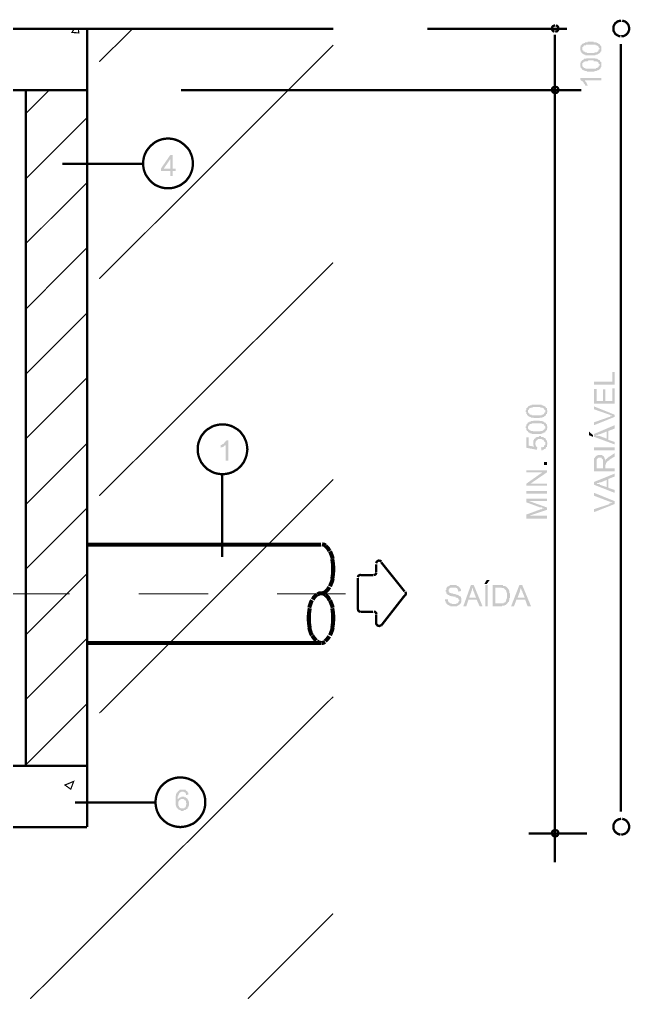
# Model space of a CAD drawing. Header units: millimetres. Extents: x 3240 to 3412, y 1366 to 1426.
# Drawn here: x 3355.95 to 3360.37, y 1372.16 to 1379.26 of the extents above; entities that cross this region are included whole.
import ezdxf

# ---------------------------------------------------------------- set-up
doc = ezdxf.new("R2010")
doc.units = ezdxf.units.MM
doc.layers.add('H', color=7, linetype='Continuous')
doc.layers.add('P', color=7, linetype='Continuous')

msp = doc.modelspace()

# ---------------------------------------------------------------- hatches: boundary and pattern name
at = {"layer": 'H', "linetype": 'Continuous'}
for points in [[(3360.0459, 1378.9989), (3360.0459, 1379.0042), (3360.0336, 1379.0042), (3360.0336, 1379.0077), (3360.0301, 1379.0077), (3360.016, 1379.02), (3360.016, 1379.0253), (3360.0248, 1379.0341), (3360.0301, 1379.0341), (3360.0301, 1379.0288), (3360.0336, 1379.0288), (3360.0336, 1379.0253), (3360.0424, 1379.0253), (3360.0424, 1379.02), (3360.0548, 1379.02), (3360.0583, 1379.0165), (3360.1094, 1379.0165), (3360.1147, 1379.02), (3360.1306, 1379.02), (3360.1306, 1379.0253), (3360.1359, 1379.0253), (3360.1394, 1379.0288), (3360.1394, 1379.0341), (3360.143, 1379.0341), (3360.143, 1379.0412), (3360.1483, 1379.0412), (3360.1483, 1379.05), (3360.143, 1379.0553), (3360.143, 1379.0588), (3360.1359, 1379.0677), (3360.1306, 1379.0677), (3360.1306, 1379.0712), (3360.1218, 1379.0712), (3360.1183, 1379.0765), (3360.0512, 1379.0765), (3360.0512, 1379.0712), (3360.0371, 1379.0712), (3360.0371, 1379.0677), (3360.0336, 1379.0677), (3360.0301, 1379.0624), (3360.0301, 1379.0588), (3360.0248, 1379.0588), (3360.0248, 1379.0341), (3360.016, 1379.0253), (3360.0124, 1379.0253), (3360.0124, 1379.0341), (3360.0089, 1379.0341), (3360.0089, 1379.0588), (3360.0124, 1379.0624), (3360.0124, 1379.0712), (3360.016, 1379.0712), (3360.016, 1379.0765), (3360.0213, 1379.0765), (3360.0213, 1379.08), (3360.0248, 1379.08), (3360.0248, 1379.0835), (3360.0336, 1379.0835), (3360.0336, 1379.0888), (3360.0424, 1379.0888), (3360.0424, 1379.0923), (3360.0636, 1379.0923), (3360.0636, 1379.0976), (3360.1059, 1379.0976), (3360.1059, 1379.0923), (3360.1271, 1379.0923), (3360.1271, 1379.0888), (3360.1359, 1379.0888), (3360.1394, 1379.0835), (3360.143, 1379.0835), (3360.143, 1379.08), (3360.1483, 1379.08), (3360.1483, 1379.0765), (3360.1518, 1379.0765), (3360.1518, 1379.0712), (3360.1571, 1379.0712), (3360.1571, 1379.0677), (3360.1606, 1379.0624), (3360.1606, 1379.0288), (3360.1571, 1379.0288), (3360.1571, 1379.02), (3360.1518, 1379.02), (3360.1518, 1379.0165), (3360.1483, 1379.0165), (3360.1483, 1379.013), (3360.143, 1379.013), (3360.143, 1379.0077), (3360.1359, 1379.0077), (3360.1359, 1379.0042), (3360.1218, 1379.0042), (3360.1183, 1378.9989), (3360.0459, 1378.9989)], [(3360.0583, 1378.8807), (3360.0548, 1378.886), (3360.0424, 1378.886), (3360.0371, 1378.8895), (3360.0336, 1378.8895), (3360.0301, 1378.893), (3360.0248, 1378.893), (3360.0248, 1378.8983), (3360.0213, 1378.8983), (3360.0213, 1378.9018), (3360.0301, 1378.9107), (3360.0336, 1378.9107), (3360.0371, 1378.9071), (3360.0459, 1378.9071), (3360.0459, 1378.9018), (3360.1218, 1378.9018), (3360.1218, 1378.9071), (3360.1306, 1378.9071), (3360.1359, 1378.9107), (3360.1394, 1378.9107), (3360.1394, 1378.9142), (3360.143, 1378.9142), (3360.143, 1378.923), (3360.1483, 1378.923), (3360.1483, 1378.9354), (3360.143, 1378.9354), (3360.143, 1378.9442), (3360.1394, 1378.9442), (3360.1394, 1378.9495), (3360.1359, 1378.9495), (3360.1359, 1378.953), (3360.1271, 1378.953), (3360.1271, 1378.9565), (3360.1059, 1378.9565), (3360.1059, 1378.9618), (3360.0671, 1378.9618), (3360.0636, 1378.9565), (3360.0424, 1378.9565), (3360.0424, 1378.953), (3360.0336, 1378.953), (3360.0336, 1378.9495), (3360.0301, 1378.9495), (3360.0301, 1378.9442), (3360.0248, 1378.9442), (3360.0248, 1378.9195), (3360.0301, 1378.9142), (3360.0301, 1378.9107), (3360.0213, 1378.9018), (3360.016, 1378.9018), (3360.016, 1378.9071), (3360.0124, 1378.9071), (3360.0124, 1378.9142), (3360.0089, 1378.9195), (3360.0089, 1378.9442), (3360.0124, 1378.9442), (3360.0124, 1378.953), (3360.016, 1378.953), (3360.016, 1378.9565), (3360.0248, 1378.9653), (3360.0301, 1378.9653), (3360.0301, 1378.9706), (3360.0371, 1378.9706), (3360.0371, 1378.9742), (3360.0512, 1378.9742), (3360.0548, 1378.9777), (3360.1183, 1378.9777), (3360.1183, 1378.9742), (3360.1306, 1378.9742), (3360.1359, 1378.9706), (3360.1394, 1378.9706), (3360.1394, 1378.9653), (3360.1483, 1378.9653), (3360.1483, 1378.9618), (3360.1518, 1378.9618), (3360.1518, 1378.9565), (3360.1571, 1378.953), (3360.1571, 1378.9495), (3360.1606, 1378.9495), (3360.1606, 1378.9142), (3360.1571, 1378.9107), (3360.1571, 1378.9071), (3360.143, 1378.893), (3360.1394, 1378.893), (3360.1394, 1378.8895), (3360.1306, 1378.8895), (3360.1271, 1378.886), (3360.1147, 1378.886), (3360.1094, 1378.8807), (3360.0583, 1378.8807)], [(3360.0459, 1378.7801), (3360.0424, 1378.7837), (3360.0424, 1378.7872), (3360.0371, 1378.7925), (3360.0371, 1378.796), (3360.0336, 1378.796), (3360.0336, 1378.8013), (3360.0213, 1378.8137), (3360.016, 1378.8137), (3360.016, 1378.8172), (3360.0124, 1378.8172), (3360.0124, 1378.8225), (3360.0089, 1378.8225), (3360.0089, 1378.8348), (3360.1606, 1378.8348), (3360.1606, 1378.8172), (3360.0424, 1378.8172), (3360.0424, 1378.8137), (3360.0459, 1378.8137), (3360.0459, 1378.8084), (3360.0548, 1378.8013), (3360.0548, 1378.7925), (3360.0583, 1378.7925), (3360.0583, 1378.7872), (3360.0636, 1378.7837), (3360.0636, 1378.7801), (3360.0459, 1378.7801)], [(3357.0403, 1378.124), (3357.0403, 1378.161), (3357.0403, 1378.1787), (3357.0403, 1378.2457), (3356.9944, 1378.1787), (3357.0403, 1378.1787), (3357.0403, 1378.161), (3356.9733, 1378.161), (3356.9733, 1378.1787), (3357.0403, 1378.2757), (3357.0579, 1378.2757), (3357.0579, 1378.1787), (3357.0791, 1378.1787), (3357.0791, 1378.161), (3357.0579, 1378.161), (3357.0579, 1378.124), (3357.0403, 1378.124)], [(3360.1094, 1376.6123), (3360.1094, 1376.6335), (3360.2417, 1376.6335), (3360.2417, 1376.7058), (3360.2576, 1376.7058), (3360.2576, 1376.6123), (3360.1094, 1376.6123)], [(3360.1094, 1376.4765), (3360.1094, 1376.5823), (3360.1271, 1376.5823), (3360.1271, 1376.4941), (3360.1729, 1376.4941), (3360.1729, 1376.5788), (3360.1906, 1376.5788), (3360.1906, 1376.4941), (3360.2417, 1376.4941), (3360.2417, 1376.5859), (3360.2576, 1376.5859), (3360.2576, 1376.4765), (3360.1094, 1376.4765)], [(3359.6738, 1376.3707), (3359.6702, 1376.3742), (3359.6526, 1376.3742), (3359.6491, 1376.3795), (3359.6403, 1376.3795), (3359.6403, 1376.383), (3359.635, 1376.383), (3359.6279, 1376.3918), (3359.6226, 1376.3918), (3359.6226, 1376.4007), (3359.6314, 1376.4095), (3359.635, 1376.4095), (3359.635, 1376.4042), (3359.6403, 1376.4042), (3359.6403, 1376.4007), (3359.6438, 1376.4007), (3359.6438, 1376.3954), (3359.6561, 1376.3954), (3359.6561, 1376.3918), (3359.7284, 1376.3918), (3359.7284, 1376.3954), (3359.7408, 1376.3954), (3359.7408, 1376.4007), (3359.7461, 1376.4007), (3359.7461, 1376.4042), (3359.7496, 1376.4042), (3359.7496, 1376.4095), (3359.7549, 1376.413), (3359.7549, 1376.4306), (3359.7496, 1376.4306), (3359.7496, 1376.4377), (3359.7461, 1376.4377), (3359.7408, 1376.443), (3359.7373, 1376.443), (3359.7373, 1376.4465), (3359.7196, 1376.4465), (3359.7196, 1376.4518), (3359.6649, 1376.4518), (3359.6649, 1376.4465), (3359.6491, 1376.4465), (3359.6491, 1376.443), (3359.6403, 1376.443), (3359.6403, 1376.4377), (3359.635, 1376.4342), (3359.635, 1376.4306), (3359.6314, 1376.4306), (3359.6314, 1376.4095), (3359.6226, 1376.4007), (3359.6191, 1376.4007), (3359.6191, 1376.413), (3359.6138, 1376.4165), (3359.6138, 1376.4253), (3359.6191, 1376.4306), (3359.6191, 1376.443), (3359.6226, 1376.443), (3359.6226, 1376.4465), (3359.6279, 1376.4465), (3359.6279, 1376.4518), (3359.6314, 1376.4518), (3359.6314, 1376.4553), (3359.635, 1376.4553), (3359.635, 1376.4589), (3359.6438, 1376.4589), (3359.6438, 1376.4642), (3359.6561, 1376.4642), (3359.6561, 1376.4677), (3359.7284, 1376.4677), (3359.7284, 1376.4642), (3359.7408, 1376.4642), (3359.7408, 1376.4589), (3359.7496, 1376.4589), (3359.7496, 1376.4553), (3359.7549, 1376.4553), (3359.7549, 1376.4518), (3359.7584, 1376.4518), (3359.7584, 1376.4465), (3359.762, 1376.4465), (3359.762, 1376.443), (3359.7673, 1376.443), (3359.7673, 1376.4306), (3359.7708, 1376.4253), (3359.7708, 1376.413), (3359.7673, 1376.413), (3359.7673, 1376.4007), (3359.762, 1376.4007), (3359.762, 1376.3918), (3359.7584, 1376.3918), (3359.7584, 1376.3883), (3359.7549, 1376.3883), (3359.7496, 1376.383), (3359.7461, 1376.383), (3359.7461, 1376.3795), (3359.7373, 1376.3795), (3359.7337, 1376.3742), (3359.7161, 1376.3742), (3359.7126, 1376.3707), (3359.6738, 1376.3707)], [(3360.1094, 1376.3195), (3360.1094, 1376.3407), (3360.2206, 1376.3795), (3360.2241, 1376.3795), (3360.2241, 1376.383), (3360.2329, 1376.383), (3360.2364, 1376.3883), (3360.2329, 1376.3918), (3360.2241, 1376.3918), (3360.2241, 1376.3954), (3360.2206, 1376.3954), (3360.1094, 1376.4342), (3360.1094, 1376.4553), (3360.2576, 1376.3954), (3360.2576, 1376.3795), (3360.1094, 1376.3195)], [(3359.6561, 1376.256), (3359.6561, 1376.2613), (3359.6438, 1376.2613), (3359.6438, 1376.2648), (3359.6403, 1376.2648), (3359.635, 1376.2684), (3359.6314, 1376.2684), (3359.6314, 1376.2737), (3359.6279, 1376.2737), (3359.6279, 1376.2772), (3359.635, 1376.286), (3359.6403, 1376.286), (3359.6438, 1376.2825), (3359.6491, 1376.2825), (3359.6491, 1376.2772), (3359.6649, 1376.2772), (3359.6702, 1376.2737), (3359.7196, 1376.2737), (3359.7196, 1376.2772), (3359.7373, 1376.2772), (3359.7373, 1376.2825), (3359.7408, 1376.2825), (3359.7496, 1376.2895), (3359.7496, 1376.2948), (3359.7549, 1376.2948), (3359.7549, 1376.3107), (3359.7496, 1376.316), (3359.7496, 1376.3195), (3359.7461, 1376.3195), (3359.7461, 1376.3248), (3359.7408, 1376.3248), (3359.7408, 1376.3283), (3359.7337, 1376.3283), (3359.7284, 1376.3319), (3359.6561, 1376.3319), (3359.6561, 1376.3283), (3359.6438, 1376.3283), (3359.6438, 1376.3248), (3359.6403, 1376.3248), (3359.6403, 1376.3195), (3359.635, 1376.3195), (3359.635, 1376.316), (3359.6314, 1376.3107), (3359.6314, 1376.2948), (3359.635, 1376.2895), (3359.635, 1376.286), (3359.6279, 1376.2772), (3359.6226, 1376.2772), (3359.6226, 1376.2825), (3359.6191, 1376.2825), (3359.6191, 1376.2983), (3359.6138, 1376.2983), (3359.6138, 1376.3107), (3359.6191, 1376.3107), (3359.6191, 1376.3248), (3359.6226, 1376.3248), (3359.6226, 1376.3283), (3359.6279, 1376.3319), (3359.6279, 1376.3372), (3359.6314, 1376.3372), (3359.6314, 1376.3407), (3359.6403, 1376.3407), (3359.6403, 1376.346), (3359.6491, 1376.346), (3359.6526, 1376.3495), (3359.6702, 1376.3495), (3359.6702, 1376.353), (3359.7161, 1376.353), (3359.7161, 1376.3495), (3359.7373, 1376.3495), (3359.7373, 1376.346), (3359.7461, 1376.346), (3359.7461, 1376.3407), (3359.7496, 1376.3407), (3359.7549, 1376.3372), (3359.7584, 1376.3372), (3359.7584, 1376.3319), (3359.762, 1376.3319), (3359.762, 1376.3283), (3359.7673, 1376.3248), (3359.7673, 1376.3107), (3359.7708, 1376.3107), (3359.7708, 1376.2983), (3359.7673, 1376.2948), (3359.7673, 1376.2825), (3359.762, 1376.2825), (3359.762, 1376.2772), (3359.7584, 1376.2772), (3359.7584, 1376.2737), (3359.7549, 1376.2737), (3359.7549, 1376.2684), (3359.7496, 1376.2684), (3359.7496, 1376.2648), (3359.7408, 1376.2648), (3359.7408, 1376.2613), (3359.7284, 1376.2613), (3359.7284, 1376.256), (3359.6561, 1376.256)], [(3360.1006, 1376.2348), (3360.0724, 1376.2472), (3360.0724, 1376.2737), (3360.1006, 1376.2472), (3360.1006, 1376.2348)], [(3360.2576, 1376.1802), (3360.1094, 1376.2348), (3360.1094, 1376.256), (3360.2576, 1376.3195), (3360.2576, 1376.2948), (3360.2118, 1376.2772), (3360.1994, 1376.2737), (3360.1571, 1376.256), (3360.1518, 1376.256), (3360.1483, 1376.2525), (3360.1394, 1376.2525), (3360.1359, 1376.2472), (3360.1218, 1376.2472), (3360.1271, 1376.2437), (3360.1394, 1376.2437), (3360.143, 1376.2401), (3360.1518, 1376.2401), (3360.1994, 1376.2225), (3360.1994, 1376.2737), (3360.2118, 1376.2772), (3360.2118, 1376.2137), (3360.2576, 1376.1978), (3360.2576, 1376.1802)], [(3357.4424, 1376.062), (3357.4424, 1376.1766), (3357.4389, 1376.1766), (3357.4389, 1376.1713), (3357.4301, 1376.1713), (3357.4301, 1376.1678), (3357.4266, 1376.1678), (3357.4266, 1376.1625), (3357.4178, 1376.1625), (3357.4178, 1376.159), (3357.4089, 1376.159), (3357.4089, 1376.1555), (3357.4054, 1376.1555), (3357.4054, 1376.1766), (3357.4125, 1376.1766), (3357.4213, 1376.1837), (3357.4266, 1376.1837), (3357.4266, 1376.189), (3357.4301, 1376.189), (3357.4336, 1376.1925), (3357.4336, 1376.1978), (3357.4389, 1376.1978), (3357.4389, 1376.2013), (3357.4424, 1376.2013), (3357.4424, 1376.2049), (3357.4477, 1376.2049), (3357.4477, 1376.2102), (3357.4601, 1376.2102), (3357.4601, 1376.062), (3357.4424, 1376.062)], [(3359.7284, 1376.1378), (3359.7249, 1376.159), (3359.7373, 1376.159), (3359.7373, 1376.1625), (3359.7461, 1376.1625), (3359.7461, 1376.1678), (3359.7496, 1376.1678), (3359.7496, 1376.1766), (3359.7549, 1376.1766), (3359.7549, 1376.1978), (3359.7496, 1376.1978), (3359.7496, 1376.2049), (3359.7461, 1376.2049), (3359.7461, 1376.2102), (3359.7408, 1376.2102), (3359.7408, 1376.2137), (3359.7337, 1376.2137), (3359.7284, 1376.219), (3359.7038, 1376.219), (3359.7038, 1376.2137), (3359.6949, 1376.2137), (3359.6949, 1376.2102), (3359.6914, 1376.2102), (3359.6914, 1376.2049), (3359.6861, 1376.2013), (3359.6861, 1376.1925), (3359.6826, 1376.1925), (3359.6826, 1376.1802), (3359.6861, 1376.1766), (3359.6861, 1376.1713), (3359.6914, 1376.1678), (3359.6914, 1376.1625), (3359.6949, 1376.1625), (3359.6949, 1376.159), (3359.6985, 1376.159), (3359.6949, 1376.1414), (3359.6191, 1376.1555), (3359.6191, 1376.2313), (3359.635, 1376.2313), (3359.635, 1376.1713), (3359.6738, 1376.1643), (3359.6738, 1376.1713), (3359.6702, 1376.1713), (3359.6702, 1376.2102), (3359.6738, 1376.2137), (3359.6738, 1376.219), (3359.6773, 1376.219), (3359.6773, 1376.2225), (3359.6826, 1376.2225), (3359.6826, 1376.226), (3359.6861, 1376.226), (3359.6861, 1376.2313), (3359.6914, 1376.2313), (3359.6949, 1376.2348), (3359.7073, 1376.2348), (3359.7126, 1376.2401), (3359.7249, 1376.2401), (3359.7249, 1376.2348), (3359.7373, 1376.2348), (3359.7408, 1376.2313), (3359.7461, 1376.2313), (3359.7461, 1376.226), (3359.7549, 1376.226), (3359.7549, 1376.2225), (3359.7584, 1376.2225), (3359.7584, 1376.219), (3359.762, 1376.2137), (3359.762, 1376.2102), (3359.7673, 1376.2102), (3359.7673, 1376.1978), (3359.7708, 1376.1925), (3359.7708, 1376.1802), (3359.7673, 1376.1766), (3359.7673, 1376.1625), (3359.762, 1376.1625), (3359.762, 1376.159), (3359.7584, 1376.1555), (3359.7584, 1376.1502), (3359.7549, 1376.1502), (3359.7549, 1376.1467), (3359.7461, 1376.1467), (3359.7461, 1376.1414), (3359.7373, 1376.1414), (3359.7373, 1376.1378), (3359.7284, 1376.1378)], [(3360.1094, 1376.1378), (3360.1094, 1376.159), (3360.2576, 1376.159), (3360.2576, 1376.1378), (3360.1094, 1376.1378)], [(3360.1094, 1375.9861), (3360.1094, 1376.0779), (3360.1147, 1376.0832), (3360.1147, 1376.0867), (3360.1271, 1376.099), (3360.1306, 1376.099), (3360.1359, 1376.1043), (3360.1641, 1376.1043), (3360.1694, 1376.099), (3360.1729, 1376.099), (3360.1729, 1376.0955), (3360.1782, 1376.0955), (3360.1782, 1376.092), (3360.1818, 1376.092), (3360.1818, 1376.0867), (3360.1853, 1376.0832), (3360.1853, 1376.0743), (3360.1729, 1376.0708), (3360.1641, 1376.0779), (3360.1641, 1376.0832), (3360.1394, 1376.0832), (3360.1359, 1376.0779), (3360.1306, 1376.0779), (3360.1306, 1376.0743), (3360.1271, 1376.0708), (3360.1271, 1376.0073), (3360.1729, 1376.0073), (3360.1729, 1376.0708), (3360.1853, 1376.0743), (3360.1906, 1376.0743), (3360.1906, 1376.0655), (3360.1941, 1376.0655), (3360.1941, 1376.0743), (3360.1994, 1376.0743), (3360.1994, 1376.0779), (3360.2029, 1376.0779), (3360.2118, 1376.0867), (3360.2153, 1376.0867), (3360.2153, 1376.092), (3360.2206, 1376.092), (3360.2576, 1376.1167), (3360.2576, 1376.092), (3360.2276, 1376.0743), (3360.2241, 1376.0708), (3360.2206, 1376.0708), (3360.2206, 1376.0655), (3360.2153, 1376.0655), (3360.2153, 1376.062), (3360.2118, 1376.062), (3360.2065, 1376.0567), (3360.2029, 1376.0567), (3360.2029, 1376.0532), (3360.1994, 1376.0532), (3360.1994, 1376.0496), (3360.1941, 1376.0443), (3360.1941, 1376.0355), (3360.1906, 1376.032), (3360.1906, 1376.0073), (3360.2576, 1376.0073), (3360.2576, 1375.9861), (3360.1094, 1375.9861)], [(3359.6191, 1375.8803), (3359.6191, 1375.8962), (3359.7337, 1375.9773), (3359.6191, 1375.9773), (3359.6191, 1375.9932), (3359.7673, 1375.9932), (3359.7673, 1375.9773), (3359.6491, 1375.8962), (3359.7673, 1375.8962), (3359.7673, 1375.8803), (3359.6191, 1375.8803)], [(3359.7461, 1376.032), (3359.7461, 1376.0532), (3359.7673, 1376.0532), (3359.7673, 1376.032), (3359.7461, 1376.032)], [(3360.2576, 1375.8292), (3360.1094, 1375.8874), (3360.1094, 1375.9085), (3360.2576, 1375.9685), (3360.2576, 1375.9473), (3360.2118, 1375.9297), (3360.2118, 1375.8662), (3360.1994, 1375.8715), (3360.1994, 1375.9226), (3360.1571, 1375.905), (3360.1483, 1375.905), (3360.143, 1375.9015), (3360.1306, 1375.9015), (3360.1306, 1375.8962), (3360.1359, 1375.8927), (3360.1483, 1375.8927), (3360.1483, 1375.8874), (3360.1518, 1375.8874), (3360.1994, 1375.8715), (3360.2118, 1375.8662), (3360.2576, 1375.8503), (3360.2576, 1375.8292)], [(3359.6191, 1375.8239), (3359.6191, 1375.8415), (3359.7673, 1375.8415), (3359.7673, 1375.8239), (3359.6191, 1375.8239)], [(3359.6191, 1375.6422), (3359.6191, 1375.6722), (3359.7249, 1375.711), (3359.7284, 1375.711), (3359.7337, 1375.7145), (3359.7461, 1375.7145), (3359.7461, 1375.718), (3359.7337, 1375.718), (3359.7337, 1375.7233), (3359.7196, 1375.7233), (3359.6191, 1375.7604), (3359.6191, 1375.7868), (3359.7673, 1375.7868), (3359.7673, 1375.7692), (3359.6403, 1375.7692), (3359.7673, 1375.7233), (3359.7673, 1375.7057), (3359.6403, 1375.6633), (3359.7673, 1375.6633), (3359.7673, 1375.6422), (3359.6191, 1375.6422)], [(3360.1094, 1375.6898), (3360.1094, 1375.711), (3360.2206, 1375.748), (3360.2206, 1375.7533), (3360.2276, 1375.7533), (3360.2329, 1375.7568), (3360.2417, 1375.7568), (3360.2364, 1375.7604), (3360.2276, 1375.7604), (3360.2276, 1375.7657), (3360.2206, 1375.7657), (3360.1094, 1375.808), (3360.1094, 1375.8292), (3360.2576, 1375.7692), (3360.2576, 1375.748), (3360.1094, 1375.6898)], [(3359.0688, 1375.0072), (3359.0688, 1375.0125), (3359.0599, 1375.0125), (3359.0564, 1375.016), (3359.0511, 1375.016), (3359.0511, 1375.0195), (3359.0476, 1375.0195), (3359.0388, 1375.0283), (3359.0388, 1375.0336), (3359.0352, 1375.0336), (3359.0352, 1375.0407), (3359.0299, 1375.046), (3359.0299, 1375.0583), (3359.0511, 1375.0583), (3359.0511, 1375.046), (3359.0564, 1375.0407), (3359.0564, 1375.0372), (3359.0599, 1375.0372), (3359.0599, 1375.0336), (3359.0635, 1375.0336), (3359.0688, 1375.0283), (3359.0776, 1375.0283), (3359.0776, 1375.0248), (3359.1111, 1375.0248), (3359.1111, 1375.0283), (3359.1199, 1375.0283), (3359.127, 1375.0372), (3359.127, 1375.0407), (3359.1323, 1375.046), (3359.1323, 1375.0548), (3359.127, 1375.0583), (3359.127, 1375.0619), (3359.1234, 1375.0672), (3359.1199, 1375.0672), (3359.1199, 1375.0707), (3359.1058, 1375.0707), (3359.1058, 1375.076), (3359.0934, 1375.076), (3359.0899, 1375.0795), (3359.0776, 1375.0795), (3359.0723, 1375.083), (3359.0635, 1375.083), (3359.0599, 1375.0883), (3359.0511, 1375.0883), (3359.0511, 1375.0918), (3359.0476, 1375.0918), (3359.0476, 1375.0971), (3359.0423, 1375.0971), (3359.0423, 1375.1007), (3359.0388, 1375.1042), (3359.0388, 1375.113), (3359.0352, 1375.113), (3359.0352, 1375.1254), (3359.0388, 1375.1254), (3359.0388, 1375.1395), (3359.0423, 1375.1395), (3359.0423, 1375.143), (3359.0511, 1375.1518), (3359.0564, 1375.1518), (3359.0564, 1375.1553), (3359.0635, 1375.1553), (3359.0635, 1375.1606), (3359.1146, 1375.1606), (3359.1146, 1375.1553), (3359.1234, 1375.1553), (3359.1234, 1375.1518), (3359.127, 1375.1518), (3359.1358, 1375.143), (3359.1358, 1375.1395), (3359.1411, 1375.1395), (3359.1411, 1375.1342), (3359.1446, 1375.1307), (3359.1446, 1375.1183), (3359.127, 1375.113), (3359.127, 1375.1218), (3359.1234, 1375.1218), (3359.1234, 1375.1307), (3359.1199, 1375.1307), (3359.1199, 1375.1342), (3359.1146, 1375.1395), (3359.1111, 1375.1395), (3359.1058, 1375.143), (3359.0688, 1375.143), (3359.0688, 1375.1395), (3359.0635, 1375.1395), (3359.0599, 1375.1342), (3359.0599, 1375.1307), (3359.0564, 1375.1307), (3359.0564, 1375.113), (3359.0599, 1375.113), (3359.0599, 1375.1095), (3359.0635, 1375.1042), (3359.0723, 1375.1042), (3359.0723, 1375.1007), (3359.0846, 1375.1007), (3359.0899, 1375.0971), (3359.1058, 1375.0971), (3359.1058, 1375.0918), (3359.1199, 1375.0918), (3359.1199, 1375.0883), (3359.127, 1375.0883), (3359.1323, 1375.083), (3359.1358, 1375.083), (3359.1358, 1375.0795), (3359.1411, 1375.0795), (3359.1411, 1375.076), (3359.1446, 1375.076), (3359.1446, 1375.0672), (3359.1481, 1375.0672), (3359.1481, 1375.0372), (3359.1446, 1375.0372), (3359.1446, 1375.0283), (3359.1411, 1375.0283), (3359.1411, 1375.0248), (3359.1358, 1375.0248), (3359.1358, 1375.0195), (3359.1323, 1375.0195), (3359.1323, 1375.016), (3359.127, 1375.016), (3359.127, 1375.0125), (3359.1199, 1375.0125), (3359.1146, 1375.0072), (3359.0688, 1375.0072)], [(3359.1622, 1375.0072), (3359.2169, 1375.1606), (3359.2381, 1375.1606), (3359.3016, 1375.0072), (3359.2804, 1375.0072), (3359.2593, 1375.0548), (3359.254, 1375.0707), (3359.2381, 1375.113), (3359.2381, 1375.1218), (3359.2328, 1375.1218), (3359.2328, 1375.1342), (3359.2293, 1375.1342), (3359.2293, 1375.1395), (3359.2257, 1375.1342), (3359.2257, 1375.1218), (3359.2204, 1375.1218), (3359.2204, 1375.113), (3359.2046, 1375.0707), (3359.254, 1375.0707), (3359.2593, 1375.0548), (3359.1993, 1375.0548), (3359.1834, 1375.0072), (3359.1622, 1375.0072)], [(3359.3139, 1375.1677), (3359.3316, 1375.1977), (3359.3527, 1375.1977), (3359.3316, 1375.1677), (3359.3139, 1375.1677)], [(3359.3228, 1375.0072), (3359.3228, 1375.1606), (3359.3386, 1375.1606), (3359.3386, 1375.0072), (3359.3228, 1375.0072)], [(3359.3739, 1375.0072), (3359.3739, 1375.1606), (3359.4498, 1375.1606), (3359.4498, 1375.1553), (3359.4621, 1375.1553), (3359.4656, 1375.1518), (3359.4709, 1375.1518), (3359.4868, 1375.1342), (3359.4868, 1375.1307), (3359.4921, 1375.1307), (3359.4921, 1375.1218), (3359.4956, 1375.1183), (3359.4956, 1375.1042), (3359.5009, 1375.1007), (3359.5009, 1375.0672), (3359.4956, 1375.0672), (3359.4956, 1375.0495), (3359.4921, 1375.0495), (3359.4921, 1375.0407), (3359.4868, 1375.0372), (3359.4868, 1375.0336), (3359.4833, 1375.0336), (3359.4709, 1375.0407), (3359.4709, 1375.0495), (3359.4744, 1375.0495), (3359.4744, 1375.0619), (3359.4797, 1375.0619), (3359.4797, 1375.1042), (3359.4744, 1375.1095), (3359.4744, 1375.1183), (3359.4709, 1375.1218), (3359.4709, 1375.1254), (3359.4656, 1375.1254), (3359.4656, 1375.1307), (3359.4621, 1375.1307), (3359.4621, 1375.1342), (3359.4586, 1375.1342), (3359.4533, 1375.1395), (3359.4409, 1375.1395), (3359.4374, 1375.143), (3359.3951, 1375.143), (3359.3951, 1375.0283), (3359.4533, 1375.0283), (3359.4533, 1375.0336), (3359.4621, 1375.0336), (3359.4621, 1375.0372), (3359.4656, 1375.0372), (3359.4656, 1375.0407), (3359.4709, 1375.0407), (3359.4833, 1375.0336), (3359.4833, 1375.0283), (3359.4797, 1375.0283), (3359.4797, 1375.0248), (3359.4744, 1375.0248), (3359.4744, 1375.0195), (3359.4709, 1375.0195), (3359.4709, 1375.016), (3359.4621, 1375.016), (3359.4621, 1375.0125), (3359.4445, 1375.0125), (3359.4409, 1375.0072), (3359.3739, 1375.0072)], [(3359.508, 1375.0072), (3359.5679, 1375.1606), (3359.5891, 1375.1606), (3359.6526, 1375.0072), (3359.6279, 1375.0072), (3359.6103, 1375.0548), (3359.6067, 1375.0707), (3359.5891, 1375.113), (3359.5891, 1375.1183), (3359.5856, 1375.1183), (3359.5856, 1375.1254), (3359.5803, 1375.1307), (3359.5803, 1375.1395), (3359.5768, 1375.143), (3359.5768, 1375.1307), (3359.5715, 1375.1254), (3359.5715, 1375.113), (3359.5556, 1375.0707), (3359.6067, 1375.0707), (3359.6103, 1375.0548), (3359.5468, 1375.0548), (3359.5291, 1375.0072), (3359.508, 1375.0072)], [(3357.1161, 1373.5255), (3357.1161, 1373.5308), (3357.1091, 1373.5308), (3357.1038, 1373.5343), (3357.1003, 1373.5343), (3357.1003, 1373.5379), (3357.095, 1373.5379), (3357.095, 1373.5432), (3357.0914, 1373.5432), (3357.0914, 1373.5467), (3357.0879, 1373.5467), (3357.0879, 1373.5555), (3357.0826, 1373.5555), (3357.0826, 1373.5643), (3357.0791, 1373.5643), (3357.0791, 1373.6366), (3357.0826, 1373.6366), (3357.0826, 1373.649), (3357.0879, 1373.649), (3357.0879, 1373.6578), (3357.0914, 1373.6578), (3357.0914, 1373.6613), (3357.1038, 1373.6737), (3357.1091, 1373.6737), (3357.1091, 1373.679), (3357.1514, 1373.679), (3357.1514, 1373.6737), (3357.1549, 1373.6737), (3357.1585, 1373.6702), (3357.1638, 1373.6702), (3357.1638, 1373.6649), (3357.1673, 1373.6613), (3357.1673, 1373.6578), (3357.1726, 1373.6578), (3357.1726, 1373.6437), (3357.1549, 1373.6402), (3357.1549, 1373.649), (3357.1514, 1373.649), (3357.1514, 1373.6578), (3357.1461, 1373.6578), (3357.1461, 1373.6613), (3357.1373, 1373.6613), (3357.1373, 1373.6649), (3357.1214, 1373.6649), (3357.1214, 1373.6613), (3357.1126, 1373.6613), (3357.1126, 1373.6578), (3357.1091, 1373.6578), (3357.1091, 1373.6525), (3357.1038, 1373.6525), (3357.1038, 1373.6437), (3357.1003, 1373.6437), (3357.1003, 1373.6313), (3357.095, 1373.6313), (3357.095, 1373.6102), (3357.1003, 1373.6102), (3357.1038, 1373.6014), (3357.1038, 1373.5943), (3357.1003, 1373.5943), (3357.1003, 1373.5643), (3357.1038, 1373.559), (3357.1038, 1373.5555), (3357.1126, 1373.5467), (3357.1161, 1373.5467), (3357.1161, 1373.5432), (3357.1426, 1373.5432), (3357.1426, 1373.5467), (3357.1461, 1373.5467), (3357.1461, 1373.552), (3357.1514, 1373.552), (3357.1514, 1373.5555), (3357.1549, 1373.559), (3357.1549, 1373.5731), (3357.1585, 1373.5731), (3357.1585, 1373.5802), (3357.1549, 1373.5802), (3357.1549, 1373.5943), (3357.1514, 1373.5978), (3357.1514, 1373.6014), (3357.1461, 1373.6014), (3357.1461, 1373.6067), (3357.1426, 1373.6067), (3357.1373, 1373.6102), (3357.1161, 1373.6102), (3357.1161, 1373.6067), (3357.1126, 1373.6067), (3357.1091, 1373.6014), (3357.1038, 1373.6014), (3357.1003, 1373.6102), (3357.1003, 1373.6155), (3357.1038, 1373.6155), (3357.1038, 1373.619), (3357.1091, 1373.619), (3357.1091, 1373.6225), (3357.1214, 1373.6225), (3357.1214, 1373.6278), (3357.1426, 1373.6278), (3357.1426, 1373.6225), (3357.1549, 1373.6225), (3357.1549, 1373.619), (3357.1585, 1373.619), (3357.1585, 1373.6155), (3357.1638, 1373.6155), (3357.1638, 1373.6102), (3357.1673, 1373.6102), (3357.1673, 1373.6067), (3357.1726, 1373.6014), (3357.1726, 1373.5943), (3357.1761, 1373.5943), (3357.1761, 1373.5643), (3357.1726, 1373.559), (3357.1726, 1373.552), (3357.1673, 1373.552), (3357.1673, 1373.5432), (3357.1638, 1373.5432), (3357.1638, 1373.5379), (3357.1585, 1373.5379), (3357.1549, 1373.5343), (3357.1514, 1373.5343), (3357.1514, 1373.5308), (3357.1373, 1373.5308), (3357.1373, 1373.5255), (3357.1161, 1373.5255)]]:
    msp.add_hatch(color=256, dxfattribs=at).paths.add_polyline_path(points)

# ---------------------------------------------------------------- linework, layer by layer
at = {"layer": 'P'}
for points, const_width in [([(3360.3052, 1379.2493), (3360.2894, 1379.2476), (3360.2788, 1379.244), (3360.27, 1379.237), (3360.2611, 1379.2299), (3360.2559, 1379.2211), (3360.2506, 1379.2105), (3360.2488, 1379.1982), (3360.2488, 1379.1876), (3360.2506, 1379.1753), (3360.2559, 1379.1664), (3360.2611, 1379.1558), (3360.27, 1379.1488), (3360.2788, 1379.1435), (3360.2894, 1379.1382), (3360.2999, 1379.1364)], 0.0169), ([(3360.3052, 1379.1364), (3360.3229, 1379.1382), (3360.3335, 1379.1435), (3360.3423, 1379.1488), (3360.3493, 1379.1558), (3360.3564, 1379.1664), (3360.3599, 1379.1753), (3360.3634, 1379.1876), (3360.3634, 1379.1982), (3360.3599, 1379.2105), (3360.3564, 1379.2211), (3360.3493, 1379.2299), (3360.3423, 1379.237), (3360.3335, 1379.244), (3360.3229, 1379.2476), (3360.3123, 1379.2493)], 0.0169), ([(3356.4388, 1379.1911), (3355.5498, 1379.1911)], 0.0169), ([(3356.3753, 1379.1911), (3356.3788, 1379.1611), (3356.3294, 1379.1647), (3356.3453, 1379.1911)], 0.0085), ([(3356.4388, 1378.7466), (3356.4388, 1379.1911)], 0.0169), ([(3358.2203, 1379.1911), (3356.4388, 1379.1911)], 0.0169), ([(3356.527, 1378.953), (3356.7686, 1379.1911)], 0.0085), ([(3358.9029, 1379.1911), (3359.9137, 1379.1911)], 0.0169), ([(3359.8272, 1379.2158), (3359.8149, 1379.2123), (3359.8078, 1379.207), (3359.8043, 1379.1982), (3359.8043, 1379.1876), (3359.8078, 1379.1805), (3359.8149, 1379.1735), (3359.8219, 1379.17)], 0.0169), ([(3359.8272, 1379.17), (3359.8413, 1379.1735), (3359.8466, 1379.1805), (3359.8502, 1379.1876), (3359.8502, 1379.1982), (3359.8466, 1379.207), (3359.8413, 1379.2123), (3359.8325, 1379.2158)], 0.0169), ([(3359.8255, 1379.1488), (3359.8255, 1379.1012)], 0.0169), ([(3359.8255, 1379.1012), (3359.8255, 1378.8348)], 0.0169), ([(3356.527, 1377.3796), (3358.2203, 1379.0729)], 0.0085), ([(3360.3035, 1379.08), (3360.3035, 1378.9671)], 0.0169), ([(3360.3035, 1378.9671), (3360.3035, 1373.6331)], 0.0169), ([(3360.016, 1378.7466), (3359.8255, 1378.7466), (3359.8255, 1378.953)], 0.0169), ([(3359.8255, 1378.789), (3359.8255, 1378.8348)], 0.0169), ([(3355.2834, 1378.7466), (3356.4388, 1378.7466)], 0.0169), ([(3355.9943, 1378.7466), (3356.4388, 1378.7466)], 0.0169), ([(3355.9943, 1373.8518), (3355.9943, 1378.7466)], 0.0169), ([(3356.4388, 1378.7466), (3356.4388, 1373.8518)], 0.0169), ([(3357.1197, 1378.7466), (3359.9137, 1378.7466)], 0.0169), ([(3359.5926, 1378.7466), (3359.8255, 1378.7466), (3359.8255, 1378.5385)], 0.0169), ([(3359.8272, 1378.7713), (3359.8149, 1378.7678), (3359.8078, 1378.7625), (3359.8043, 1378.7537), (3359.8043, 1378.7431), (3359.8078, 1378.736), (3359.8149, 1378.729), (3359.8219, 1378.7255)], 0.0169), ([(3359.8272, 1378.7713), (3359.8149, 1378.7678), (3359.8078, 1378.7625), (3359.8043, 1378.7537), (3359.8043, 1378.7431), (3359.8078, 1378.736), (3359.8149, 1378.729), (3359.8219, 1378.7255)], 0.0169), ([(3359.8272, 1378.7255), (3359.8413, 1378.729), (3359.8466, 1378.736), (3359.8502, 1378.7431), (3359.8502, 1378.7537), (3359.8466, 1378.7625), (3359.8413, 1378.7678), (3359.8325, 1378.7713)], 0.0169), ([(3359.8272, 1378.7255), (3359.8413, 1378.729), (3359.8466, 1378.736), (3359.8502, 1378.7431), (3359.8502, 1378.7537), (3359.8466, 1378.7625), (3359.8413, 1378.7678), (3359.8325, 1378.7713)], 0.0169), ([(3355.9943, 1378.5773), (3356.1636, 1378.7466)], 0.0085), ([(3359.8255, 1378.6567), (3359.8255, 1373.455)], 0.0169), ([(3355.9943, 1378.1028), (3356.4388, 1378.5473)], 0.0085), ([(3357.2043, 1378.2157), (3357.2043, 1378.2245), (3357.2026, 1378.2422), (3357.199, 1378.2598), (3357.1937, 1378.2774), (3357.1867, 1378.2933), (3357.1796, 1378.3092), (3357.169, 1378.3233), (3357.1585, 1378.3356), (3357.1461, 1378.348), (3357.132, 1378.3586), (3357.1179, 1378.3692), (3357.1038, 1378.378), (3357.0861, 1378.385), (3357.0703, 1378.3903), (3357.0526, 1378.3938), (3357.035, 1378.3956), (3357.0244, 1378.3956), (3357.0156, 1378.3956), (3356.9979, 1378.3938), (3356.9803, 1378.3903), (3356.9627, 1378.385), (3356.9468, 1378.378), (3356.9309, 1378.3692), (3356.9168, 1378.3586), (3356.9045, 1378.348), (3356.8921, 1378.3356), (3356.8815, 1378.3233), (3356.8709, 1378.3092), (3356.8621, 1378.2933), (3356.8551, 1378.2774), (3356.8498, 1378.2598), (3356.8463, 1378.2422), (3356.8445, 1378.2245), (3356.8445, 1378.2157), (3356.8445, 1378.2051), (3356.8463, 1378.1875), (3356.8498, 1378.1698), (3356.8551, 1378.154), (3356.8621, 1378.1363), (3356.8709, 1378.1222), (3356.8815, 1378.1081), (3356.8921, 1378.094), (3356.9045, 1378.0816), (3356.9168, 1378.0711), (3356.9309, 1378.0605), (3356.9468, 1378.0534), (3356.9627, 1378.0464), (3356.9803, 1378.0411), (3356.9979, 1378.0375), (3357.0156, 1378.0358), (3357.0244, 1378.0358), (3357.035, 1378.0358), (3357.0526, 1378.0375), (3357.0703, 1378.0411), (3357.0861, 1378.0464), (3357.1038, 1378.0534), (3357.1179, 1378.0605), (3357.132, 1378.0711), (3357.1461, 1378.0816), (3357.1585, 1378.094), (3357.169, 1378.1081), (3357.1796, 1378.1222), (3357.1867, 1378.1363), (3357.1937, 1378.154), (3357.199, 1378.1698), (3357.2026, 1378.1875), (3357.2043, 1378.2051), (3357.2043, 1378.2157)], 0.0169), ([(3356.8445, 1378.2122), (3356.2606, 1378.2122)], 0.0169), ([(3355.9943, 1377.6336), (3356.4388, 1378.0781)], 0.0085), ([(3355.9943, 1377.1591), (3356.4388, 1377.6072)], 0.0085), ([(3356.527, 1375.808), (3358.2203, 1377.4978)], 0.0085), ([(3355.9943, 1376.6882), (3356.4388, 1377.1327)], 0.0085), ([(3355.9943, 1376.219), (3356.4388, 1376.6635)], 0.0085), ([(3357.5994, 1376.1449), (3357.5977, 1376.1537), (3357.5959, 1376.1731), (3357.5924, 1376.1908), (3357.5871, 1376.2066), (3357.58, 1376.2225), (3357.573, 1376.2384), (3357.5624, 1376.2525), (3357.5518, 1376.2666), (3357.5395, 1376.2789), (3357.5271, 1376.2895), (3357.5112, 1376.2983), (3357.4971, 1376.3072), (3357.4813, 1376.3142), (3357.4636, 1376.3195), (3357.446, 1376.323), (3357.4283, 1376.3248), (3357.4195, 1376.3248), (3357.4089, 1376.3248), (3357.3913, 1376.323), (3357.3737, 1376.3195), (3357.356, 1376.3142), (3357.3401, 1376.3072), (3357.326, 1376.2983), (3357.3102, 1376.2895), (3357.2978, 1376.2789), (3357.2855, 1376.2666), (3357.2749, 1376.2525), (3357.2643, 1376.2384), (3357.2572, 1376.2225), (3357.2502, 1376.2066), (3357.2449, 1376.1908), (3357.2414, 1376.1731), (3357.2396, 1376.1537), (3357.2396, 1376.1449), (3357.2396, 1376.1361), (3357.2414, 1376.1184), (3357.2449, 1376.1008), (3357.2502, 1376.0832), (3357.2572, 1376.0673), (3357.2643, 1376.0514), (3357.2749, 1376.0373), (3357.2855, 1376.0232), (3357.2978, 1376.0126), (3357.3102, 1376.0003), (3357.326, 1375.9914), (3357.3401, 1375.9826), (3357.356, 1375.9756), (3357.3737, 1375.9703), (3357.3913, 1375.9667), (3357.4089, 1375.965), (3357.4195, 1375.965), (3357.4283, 1375.965), (3357.446, 1375.9667), (3357.4636, 1375.9703), (3357.4813, 1375.9756), (3357.4971, 1375.9826), (3357.5112, 1375.9914), (3357.5271, 1376.0003), (3357.5395, 1376.0126), (3357.5518, 1376.0232), (3357.5624, 1376.0373), (3357.573, 1376.0514), (3357.58, 1376.0673), (3357.5871, 1376.0832), (3357.5924, 1376.1008), (3357.5959, 1376.1184), (3357.5977, 1376.1361), (3357.5994, 1376.1449)], 0.0169), ([(3355.9943, 1375.7445), (3356.4388, 1376.189)], 0.0085), ([(3356.527, 1374.2328), (3358.2203, 1375.9262)], 0.0085), ([(3357.416, 1375.965), (3357.416, 1375.3635)], 0.0169), ([(3355.9943, 1375.2753), (3356.4388, 1375.7198)], 0.0085), ([(3356.4388, 1375.4534), (3358.1321, 1375.4534)], 0.0296), ([(3358.1656, 1375.4464), (3358.1551, 1375.4534), (3358.1462, 1375.4552), (3358.1392, 1375.457)], 0.0296), ([(3358.1939, 1375.4076), (3358.185, 1375.4235), (3358.1762, 1375.434), (3358.1656, 1375.4446)], 0.0296), ([(3358.2168, 1375.3511), (3358.2133, 1375.3653), (3358.2027, 1375.3935), (3358.1974, 1375.4058)], 0.0296), ([(3358.2203, 1375.2771), (3358.2203, 1375.2947), (3358.2168, 1375.3317), (3358.2133, 1375.3494)], 0.0296), ([(3358.5696, 1375.3317), (3358.5608, 1375.337), (3358.5484, 1375.3388), (3358.5361, 1375.3317), (3358.5308, 1375.3194)], 0.0169), ([(3358.2133, 1375.2047), (3358.2168, 1375.2241), (3358.2203, 1375.2594), (3358.2203, 1375.2771)], 0.0296), ([(3358.5308, 1375.2541), (3358.5308, 1375.3123)], 0.0169), ([(3358.5678, 1375.3264), (3358.7371, 1375.1148)], 0.0169), ([(3355.9943, 1374.8008), (3356.4388, 1375.2453)], 0.0085), ([(3358.1974, 1375.1518), (3358.2027, 1375.1659), (3358.2133, 1375.1924), (3358.2168, 1375.2065)], 0.0296), ([(3358.4214, 1375.2365), (3358.4091, 1375.233), (3358.402, 1375.2277), (3358.3985, 1375.2188)], 0.0169), ([(3358.3985, 1375.2118), (3358.3985, 1374.9878)], 0.0169), ([(3358.4196, 1375.233), (3358.5096, 1375.233)], 0.0169), ([(3358.5114, 1375.233), (3358.5237, 1375.2365), (3358.5308, 1375.2435), (3358.5343, 1375.2506)], 0.0169), ([(3358.1621, 1375.1095), (3358.1762, 1375.1236), (3358.185, 1375.1342), (3358.1921, 1375.1465)], 0.0296), ([(3355.8161, 1375.0971), (3356.3118, 1375.0971)], 0.0085), ([(3356.811, 1375.0971), (3357.3154, 1375.0971)], 0.0085), ([(3357.8146, 1375.0971), (3358.3103, 1375.0971)], 0.0085), ([(3358.0669, 1375.0513), (3358.0598, 1375.0372), (3358.051, 1375.0107), (3358.0475, 1374.9966)], 0.0296), ([(3358.1021, 1375.0936), (3358.088, 1375.0795), (3358.0792, 1375.0689), (3358.0722, 1375.0566)], 0.0296), ([(3358.1339, 1375.1007), (3358.1215, 1375.1007), (3358.1145, 1375.0971), (3358.1057, 1375.0936)], 0.0296), ([(3358.1339, 1375.1007), (3358.1462, 1375.1024), (3358.1551, 1375.106), (3358.1621, 1375.1095)], 0.0296), ([(3358.1656, 1375.0901), (3358.1551, 1375.0971), (3358.1462, 1375.1007), (3358.1392, 1375.1007)], 0.0296), ([(3358.1939, 1375.0513), (3358.185, 1375.0689), (3358.1762, 1375.0795), (3358.1656, 1375.0883)], 0.0296), ([(3358.2168, 1374.9966), (3358.2133, 1375.0107), (3358.2027, 1375.0372), (3358.1974, 1375.0513)], 0.0296), ([(3358.7371, 1375.0848), (3358.5678, 1374.8678)], 0.0169), ([(3358.7389, 1375.083), (3358.746, 1375.0954), (3358.746, 1375.1042), (3358.7424, 1375.113)], 0.0169), ([(3358.051, 1374.9931), (3358.0475, 1374.9754), (3358.0439, 1374.9402), (3358.0439, 1374.9208)], 0.0296), ([(3358.2203, 1374.9208), (3358.2203, 1374.9402), (3358.2168, 1374.9754), (3358.2133, 1374.9931)], 0.0296), ([(3358.3985, 1374.9895), (3358.402, 1374.9754), (3358.4091, 1374.9701), (3358.4179, 1374.9666)], 0.0169), ([(3358.0439, 1374.9208), (3358.0439, 1374.9031), (3358.0475, 1374.8678), (3358.051, 1374.8502)], 0.0296), ([(3358.2133, 1374.8502), (3358.2168, 1374.8678), (3358.2203, 1374.9031), (3358.2203, 1374.9208)], 0.0296), ([(3358.4196, 1374.9666), (3358.5096, 1374.9666)], 0.0169), ([(3358.5343, 1374.9472), (3358.5308, 1374.9596), (3358.5237, 1374.9666), (3358.5149, 1374.9701)], 0.0169), ([(3358.5308, 1374.9454), (3358.5308, 1374.8855)], 0.0169), ([(3358.0475, 1374.852), (3358.051, 1374.8378), (3358.0598, 1374.8096), (3358.0669, 1374.7973)], 0.0296), ([(3358.1974, 1374.7973), (3358.2027, 1374.8096), (3358.2133, 1374.8378), (3358.2168, 1374.852)], 0.0296), ([(3358.5308, 1374.8872), (3358.5325, 1374.8784), (3358.5414, 1374.8678), (3358.5537, 1374.8643), (3358.5678, 1374.8696)], 0.0169), ([(3355.9943, 1374.3316), (3356.4388, 1374.7761)], 0.0085), ([(3358.0686, 1374.7955), (3358.0792, 1374.7796), (3358.088, 1374.7691), (3358.0969, 1374.7585)], 0.0296), ([(3358.1621, 1374.7549), (3358.1762, 1374.7691), (3358.185, 1374.7796), (3358.1921, 1374.7902)], 0.0296), ([(3356.4388, 1374.7408), (3358.1321, 1374.7408)], 0.0296), ([(3358.1021, 1374.7532), (3358.1145, 1374.7461), (3358.1215, 1374.7426), (3358.1304, 1374.7426)], 0.0296), ([(3358.1339, 1374.7408), (3358.1462, 1374.7426), (3358.1551, 1374.7461), (3358.1621, 1374.7497)], 0.0296), ([(3356.0278, 1372.1638), (3358.2203, 1374.3528)], 0.0085), ([(3355.9943, 1373.8571), (3356.4388, 1374.3016)], 0.0085), ([(3356.4388, 1373.8518), (3354.2163, 1373.8518)], 0.0169), ([(3356.4388, 1373.4073), (3356.4388, 1373.8518)], 0.0169), ([(3356.3418, 1373.7389), (3356.3206, 1373.6825), (3356.2783, 1373.7125), (3356.3418, 1373.7389)], 0.0085), ([(3357.2943, 1373.5873), (3357.2943, 1373.5978), (3357.2925, 1373.6155), (3357.289, 1373.6331), (3357.2837, 1373.6508), (3357.2766, 1373.6666), (3357.2678, 1373.6807), (3357.2572, 1373.6966), (3357.2467, 1373.709), (3357.2343, 1373.7213), (3357.222, 1373.7319), (3357.2079, 1373.7425), (3357.192, 1373.7495), (3357.1761, 1373.7566), (3357.1585, 1373.7619), (3357.1408, 1373.7654), (3357.1232, 1373.7672), (3357.1144, 1373.7672), (3357.1038, 1373.7672), (3357.0861, 1373.7654), (3357.0685, 1373.7619), (3357.0526, 1373.7566), (3357.035, 1373.7495), (3357.0209, 1373.7425), (3357.0068, 1373.7319), (3356.9927, 1373.7213), (3356.9803, 1373.709), (3356.9697, 1373.6966), (3356.9591, 1373.6807), (3356.9521, 1373.6666), (3356.945, 1373.6508), (3356.9397, 1373.6331), (3356.9362, 1373.6155), (3356.9344, 1373.5978), (3356.9344, 1373.5873), (3356.9344, 1373.5784), (3356.9362, 1373.5608), (3356.9397, 1373.5432), (3356.945, 1373.5255), (3356.9521, 1373.5096), (3356.9591, 1373.4955), (3356.9697, 1373.4797), (3356.9803, 1373.4673), (3356.9927, 1373.455), (3357.0068, 1373.4444), (3357.0209, 1373.4338), (3357.035, 1373.4267), (3357.0526, 1373.4197), (3357.0685, 1373.4144), (3357.0861, 1373.4109), (3357.1038, 1373.4091), (3357.1144, 1373.4073), (3357.1232, 1373.4091), (3357.1408, 1373.4109), (3357.1585, 1373.4144), (3357.1761, 1373.4197), (3357.192, 1373.4267), (3357.2079, 1373.4338), (3357.222, 1373.4444), (3357.2343, 1373.455), (3357.2467, 1373.4673), (3357.2572, 1373.4797), (3357.2678, 1373.4955), (3357.2766, 1373.5096), (3357.2837, 1373.5255), (3357.289, 1373.5432), (3357.2925, 1373.5608), (3357.2943, 1373.5784), (3357.2943, 1373.5873)], 0.0169), ([(3356.9344, 1373.5855), (3356.3506, 1373.5855)], 0.0169), ([(3360.0583, 1373.3615), (3359.8255, 1373.3615), (3359.8255, 1373.5731)], 0.0169), ([(3360.3035, 1373.5185), (3360.3035, 1373.6331)], 0.0169), ([(3360.3052, 1373.4673), (3360.2894, 1373.4655), (3360.2788, 1373.4603), (3360.27, 1373.455), (3360.2611, 1373.4461), (3360.2559, 1373.4373), (3360.2506, 1373.4267), (3360.2488, 1373.4162), (3360.2488, 1373.4038), (3360.2506, 1373.3932), (3360.2559, 1373.3826), (3360.2611, 1373.3738), (3360.27, 1373.3668), (3360.2788, 1373.3597), (3360.2894, 1373.3562), (3360.2999, 1373.3527)], 0.0169), ([(3360.3052, 1373.3527), (3360.3229, 1373.3562), (3360.3335, 1373.3597), (3360.3423, 1373.3668), (3360.3493, 1373.3738), (3360.3564, 1373.3826), (3360.3599, 1373.3932), (3360.3634, 1373.4038), (3360.3634, 1373.4162), (3360.3599, 1373.4267), (3360.3564, 1373.4373), (3360.3493, 1373.4461), (3360.3423, 1373.455), (3360.3335, 1373.4603), (3360.3229, 1373.4655), (3360.3123, 1373.4673)], 0.0169), ([(3354.2163, 1373.4073), (3356.4388, 1373.4073)], 0.0169), ([(3359.635, 1373.3615), (3359.8255, 1373.3615), (3359.8255, 1373.1533)], 0.0169), ([(3359.8272, 1373.3862), (3359.8149, 1373.3826), (3359.8078, 1373.3773), (3359.8043, 1373.3685), (3359.8043, 1373.3597), (3359.8078, 1373.3509), (3359.8149, 1373.3438), (3359.8219, 1373.3403)], 0.0169), ([(3359.8272, 1373.3403), (3359.8413, 1373.3438), (3359.8466, 1373.3509), (3359.8502, 1373.3597), (3359.8502, 1373.3685), (3359.8466, 1373.3773), (3359.8413, 1373.3826), (3359.8325, 1373.3862)], 0.0169), ([(3357.603, 1372.1638), (3358.2203, 1372.7812)], 0.0085)]:
    msp.add_lwpolyline(points, dxfattribs=dict(at, const_width=const_width))

doc.saveas('drawing.dxf')
